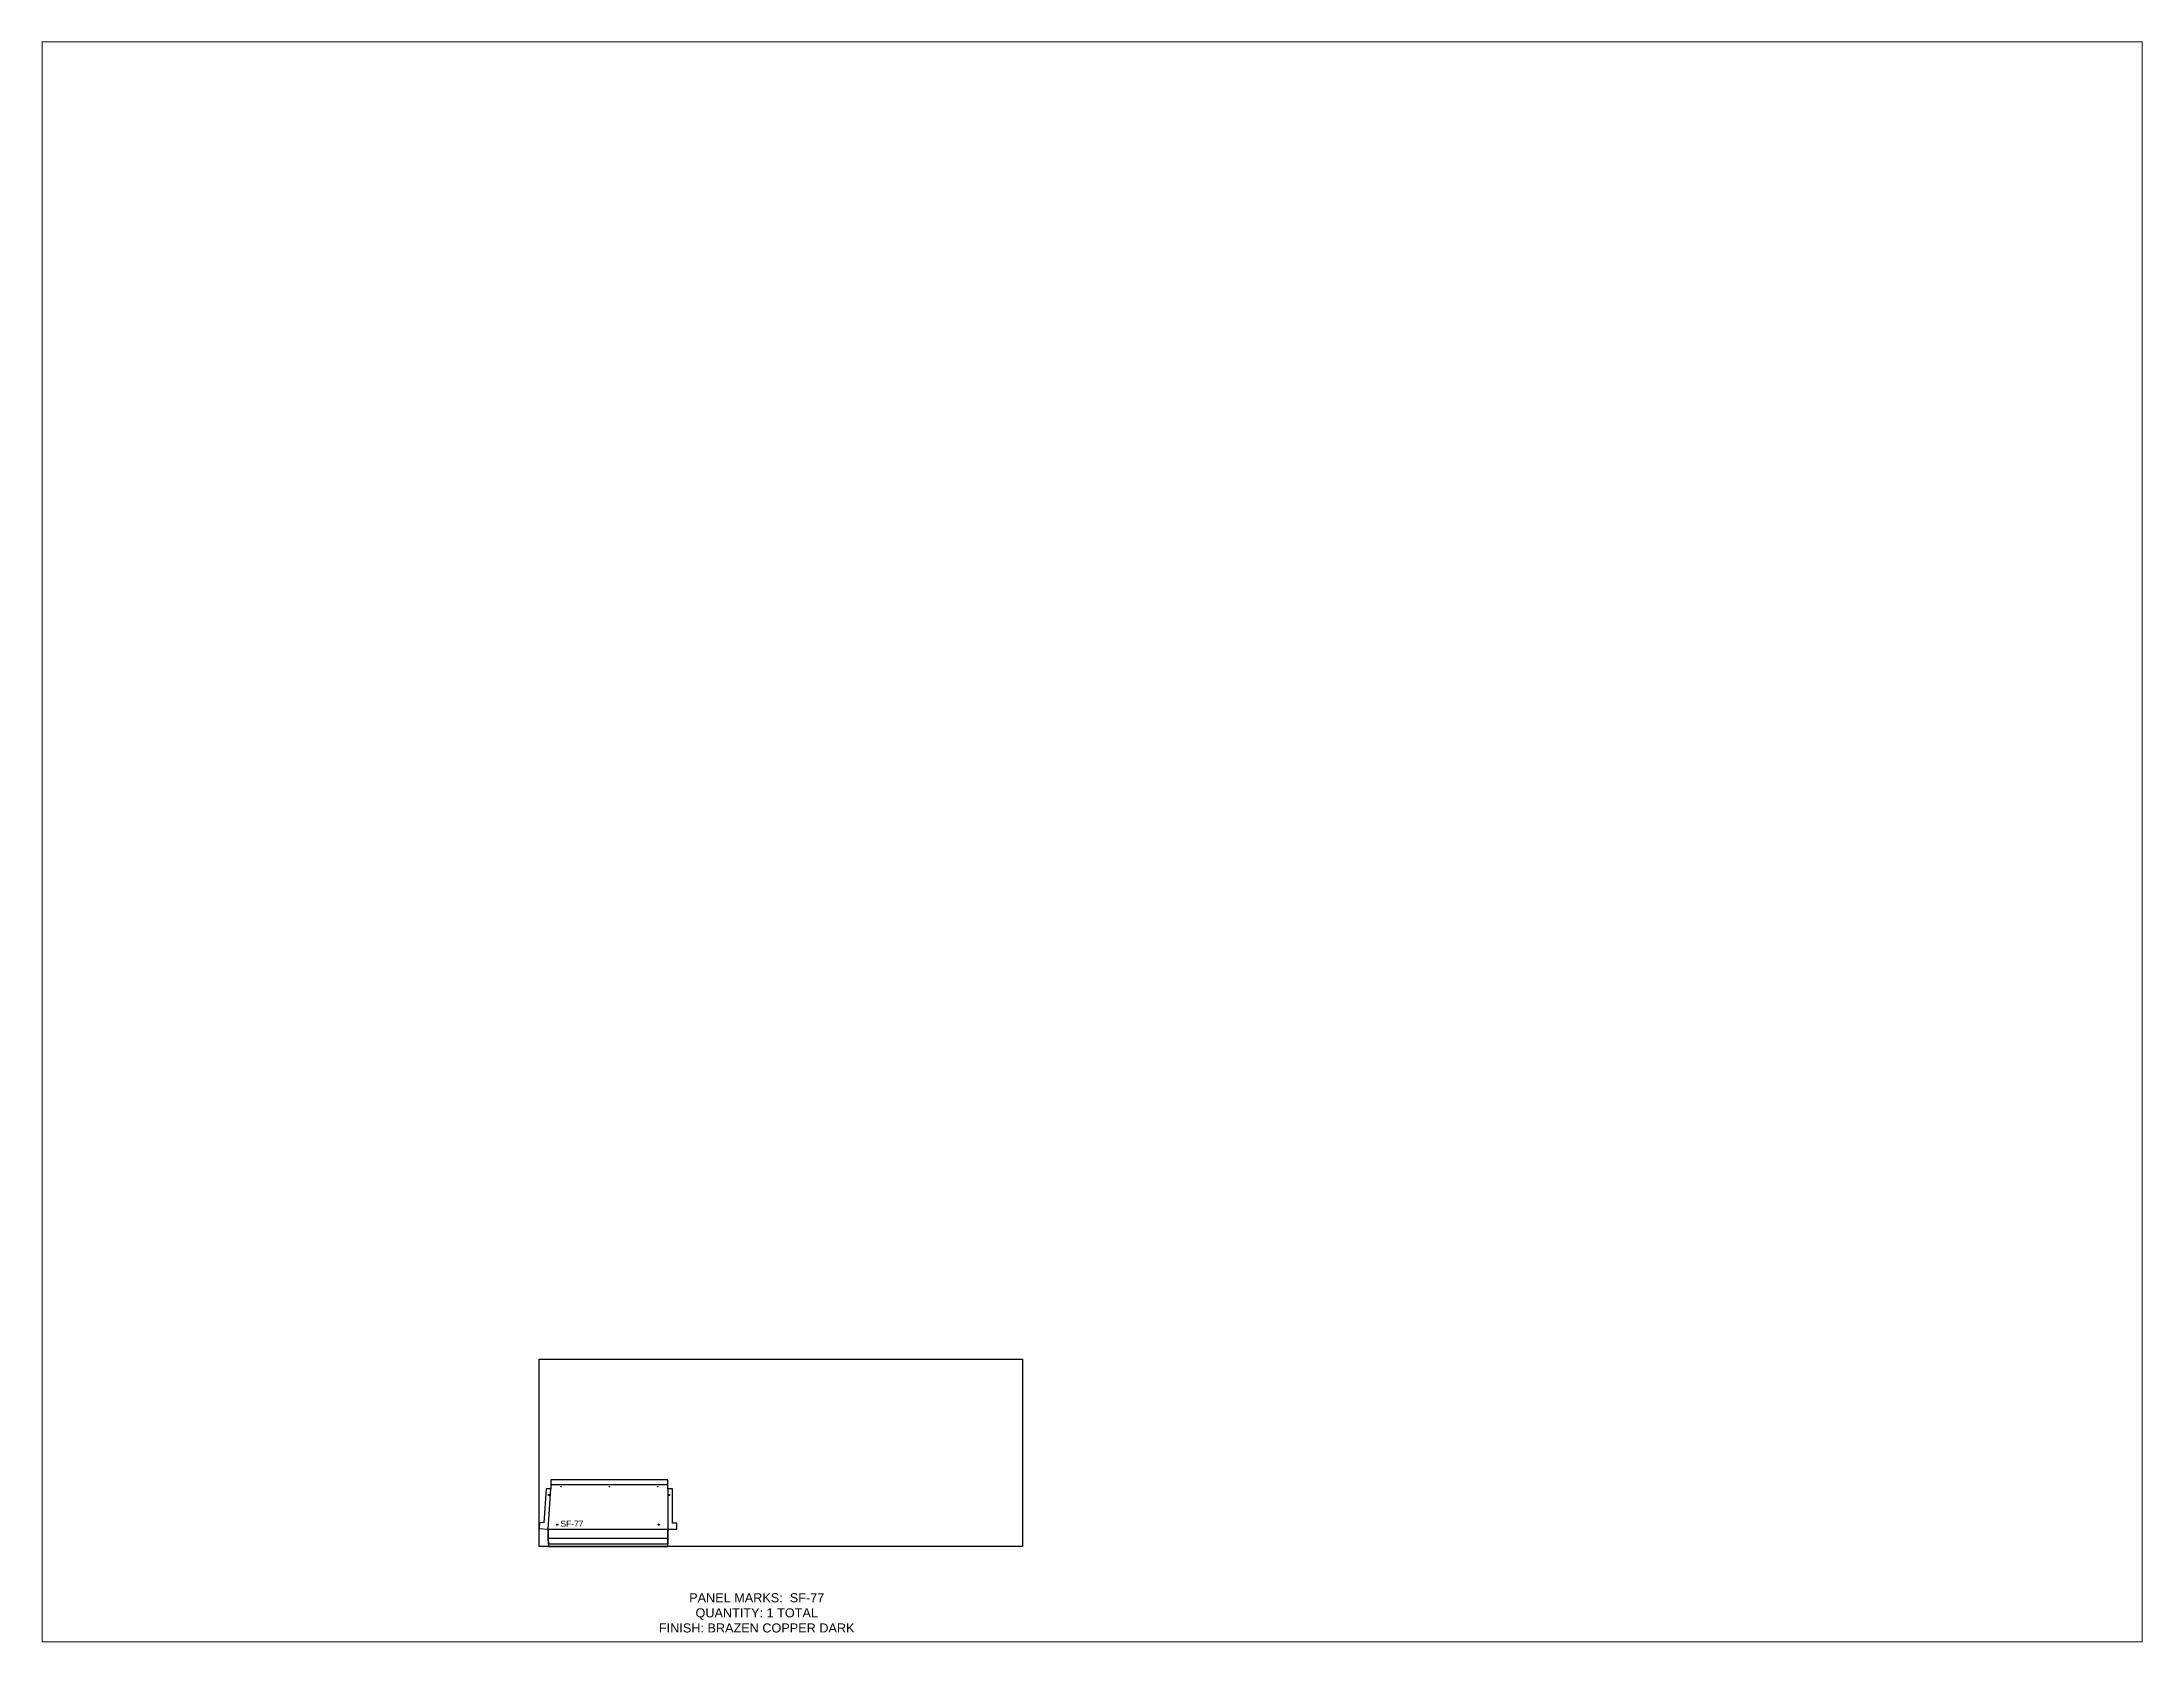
# Paper-space layout 'Layout1' of a CAD drawing. Header units: inches. Extents: x 1.05 to 9.45, y 0.8 to 7.2.
# The model-space entities are those that its viewports show. They can reach past a viewport. Long polylines and large blocks are cut down to what shows.
import ezdxf

# ---------------------------------------------------------------- set-up
doc = ezdxf.new("R2010")
doc.units = ezdxf.units.IN
doc.header["$MEASUREMENT"] = 0
doc.linetypes.add('HIDDEN', pattern=[0.375, 0.25, -0.125])
doc.linetypes.add('PHANTOM', pattern=[2.5, 1.25, -0.25, 0.25, -0.25, 0.25, -0.25])
for name, color, linetype in [('CUT', 7, 'Continuous'), ('DIMS', 1, 'Continuous'), ('HOLES', 6, 'Continuous'), ('ROUT', 1, 'HIDDEN'), ('SHEET', 5, 'PHANTOM'), ('TEXT', 2, 'PHANTOM'), ('WEEPS', 3, 'HIDDEN')]:
    doc.layers.add(name, color=color, linetype=linetype)
doc.styles.get("Standard").update_dxf_attribs({"font": 'arial.ttf'})

msp = doc.modelspace()

# ---------------------------------------------------------------- linework, layer by layer
at = {"layer": 'CUT', "ltscale": 0.25}
msp.add_lwpolyline([(3.12, 0), (42.64, 0), (42.64, 5.69), (45.64, 5.69), (45.64, 7.69), (44.14, 7.69), (44.14, 19.01), (42.64, 19.01), (42.64, 22), (3.95, 22), (3.95, 20.5), (3.86, 19), (2.36, 19.09), (1.63, 7.78), (0.13, 7.88), (0, 5.88), (2.99, 5.69), (2.99, 2.69), (3.12, 0.69)], close=True, dxfattribs=at)
at = {"layer": 'HOLES', "ltscale": 0.25}
for centre in [(7.3, 19.75), (23.3, 19.75), (39.3, 19.75)]:
    msp.add_circle(centre, 0.0625, dxfattribs=at)
at = {"layer": 'ROUT'}
for p, q in [((3.95, 20.5), (42.64, 20.5)), ((2.99, 2.69), (42.64, 2.69))]:
    msp.add_line(p, q, dxfattribs=at)
for points in [[(42.64, 19.01), (42.64, 0.69), (3.12, 0.69), (2.99, 2.69), (2.99, 5.69), (3.86, 19)], [(0.13, 7.88), (0, 5.88), (2.99, 5.69), (45.64, 5.69), (45.64, 7.69)]]:
    msp.add_lwpolyline(points, dxfattribs=at)
at = {"layer": 'SHEET'}
msp.add_lwpolyline([(0, 62), (160, 62), (160, 0), (0, 0)], close=True, dxfattribs=at)
at = {"layer": 'WEEPS', "ltscale": 0.25}
for centre in [(3.32, 17.01), (43.05, 17.01), (5.99, 7.19), (39.64, 7.19)]:
    msp.add_circle(centre, 0.188, dxfattribs=at)

# ---------------------------------------------------------------- texts
at = {"layer": 'DIMS', "ltscale": 0.25, "insert": (10.89, 6.48), "char_height": 2, "attachment_point": 8}
msp.add_mtext_dynamic_manual_height_columns('SF-77', width=3.0859, gutter_width=10, heights=[2.07], dxfattribs=at)
at = {"layer": 'TEXT', "insert": (72.05, -22.01), "char_height": 3, "attachment_point": 5}
msp.add_mtext_dynamic_manual_height_columns('PANEL MARKS:  SF-77\\PQUANTITY: 1 TOTAL\\PFINISH: BRAZEN COPPER DARK', width=199.7409, gutter_width=1, heights=[0], dxfattribs=at)

psp = doc.layouts.get("Layout1")

# ---------------------------------------------------------------- viewports
at = {"layer": 'CUT'}
psp.add_viewport(center=(5.25, 4), size=(8.4, 6.4), view_center_point=(183.0157, 233.1318), view_height=529.538938, dxfattribs=at)

doc.saveas('drawing.dxf')
